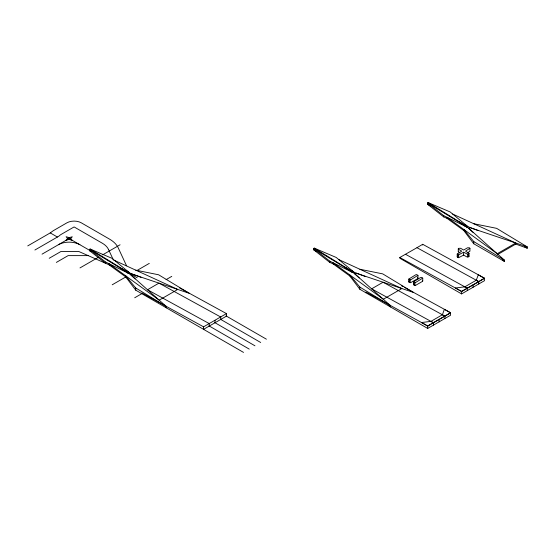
<?xml version="1.0" encoding="UTF-8"?>
<svg xmlns="http://www.w3.org/2000/svg" width="555" height="555" viewBox="0 0 555 555"><rect width="100%" height="100%" fill="white"/><g stroke="black" fill="none" stroke-linecap="round" stroke-linejoin="round"><path stroke-width="0.83" d="M442.39 314.768L444.402 309.322L450.584 312.888L427.697 326.104L421.516 322.531L430.944 321.373L442.39 314.768L444.86 316.19M476.28 280.233L478.299 274.787L484.473 278.353L461.587 291.569L455.412 287.996L464.84 286.838L476.28 280.233L478.757 281.656M469.925 248.328L465.534 251.131L469.044 253.434L469.044 256.285L468.566 256.833L466.665 256.833L463.633 255.085L458.631 257.7L457.209 256.875L457.209 254.024L461.739 251.131L458.728 249.396L458.27 248.862L458.749 248.314L460.629 248.3L463.633 250.034L467.546 247.78L469.447 247.78L469.925 248.328L469.925 251.179L467.49 252.858M457.209 254.024L458.631 254.842L463.633 252.234L467.615 254.252L469.044 253.434M457.209 256.875L457.702 256.32M459.928 252.948L458.27 251.713L458.749 251.165M408.806 279.054L415.646 274.843L416.59 274.558L417.957 275.349L417.957 278.201L417.464 278.749L411.116 282.412L410.173 282.696L408.806 281.912L408.806 279.054L410.173 279.845L411.116 279.56L417.957 275.349M408.806 281.912L409.299 281.364M413.6 281.822L420.44 277.611L421.384 277.327L422.743 278.117L422.743 280.969L422.258 281.517L415.91 285.18L414.967 285.464L413.6 284.673L413.6 281.822L414.967 282.606L415.91 282.328L422.743 278.117M179.744 287.99L226.461 313.61L203.574 326.826L141.789 292.936L141.789 293.671L134.698 297.771M416.971 247.697L422.688 244.29L484.473 278.173L484.473 280.698L461.587 293.907L399.808 258.235L399.808 257.499L416.971 247.697L478.757 281.586L484.473 278.173M404.616 287.504L450.584 312.708L427.697 325.924L365.912 292.034L365.912 292.769M27.75 245.893L50.782 232.6A25.433 14.68 0 0 1 54.126 230.214L66.961 222.805A10.115 5.841 0 0 1 81.259 222.805L109.612 239.177A33.231 19.189 0 0 1 117.306 246.191L117.514 246.517A34.348 19.827 0 0 1 118.215 247.835L126.547 265.776M34.903 250.021L58.795 236.236A15.2 8.776 0 0 1 61.307 234.321L74.106 226.933L102.46 243.305A23.296 13.452 0 0 1 108.426 249.348M42.048 254.155L69.139 238.518L89.813 250.451M49.201 258.283L60.967 251.491L78.775 251.491L111.319 265.796M56.353 262.411L68.119 255.619L88.169 255.619M141.005 277.32L129.919 273.129L112.082 258.352L90.132 249.015L89.487 249.389L89.487 250.638L105.658 263.313L105.658 262.064L89.487 249.389L127.601 272.443L130.765 274.829L166.34 306.513L166.34 307.852L165.154 306.742M79.989 267.919L98.159 257.43M102.633 254.849L120.074 244.783M112.214 284.791L125.777 276.959L125.777 275.884L135.732 287.99L166.34 306.513M130.189 274.413L131.306 273.761M137.147 270.389L149.288 263.382M166.091 279.644L171.766 276.369M365.128 276.418L354.041 272.227L336.205 257.451L314.255 248.12L313.61 248.487L313.61 249.736L329.781 262.411L334.672 264.562M313.929 249.549L313.61 249.736L316.544 251.415M478.216 230.596L467.941 226.697L450.105 211.927L428.155 202.589L427.51 202.963L427.51 204.212L443.681 216.88L447.025 218.351L463.8 230.533L473.755 243.749L504.363 261.419L504.363 260.08L468.788 228.396L465.624 226.017L427.51 202.963L443.681 215.631L467.109 227.182L464.792 226.162M427.836 204.025L427.51 204.212L430.444 205.891M497.218 254.787L515.762 244.082L515.762 243.014L497.218 253.718L447.025 217.282L447.025 218.351M388.673 305.292L390.463 306.95L390.463 305.611L359.855 287.088L349.9 274.989L349.9 276.057L359.855 289.273L427.697 328.442L450.584 315.233L450.584 312.708M399.808 257.499L461.587 291.389L478.757 281.586L478.757 284M473.741 223.721L496.642 228.348L527.25 246.871L527.25 248.21L515.283 243.909M359.841 269.244L382.735 273.879L413.35 292.395L356.15 273.192L354.888 273.927L351.717 271.541L313.61 248.487L329.781 261.162L353.209 272.706L350.115 271.346M135.718 270.146L158.619 274.78L189.227 293.297L132.034 274.094L130.765 274.829L135.108 278.86M527.25 246.871L470.057 227.668L468.788 228.396L473.131 232.427M126.769 272.588L129.086 273.608L105.658 262.064M452.651 214.036L515.762 243.014M338.751 259.56L401.862 288.538L383.318 299.249L333.125 262.813L333.125 263.882L351.294 277.07M114.628 260.462L177.739 289.439L159.195 300.144L109.002 263.708L109.002 264.784L127.15 277.951M405.525 254.301L467.31 288.191L467.31 290.605M401.605 285.846L403.11 286.678M433.42 325.14L433.42 322.726L371.635 288.843L383.075 282.231L444.86 316.121L444.86 318.535M459.602 222.569L465.624 226.017L467.941 226.697L465.284 224.685M345.696 268.1L351.717 271.541L354.041 272.227L351.384 270.209M89.487 250.638L90.958 251.477M122.329 269.425L127.601 272.443L129.919 273.129L127.261 271.111M524.267 246.482L527.25 248.21M464.84 286.838L467.31 288.26M430.944 321.373L433.42 322.795M226.017 315.878L266.414 339.195M220.425 319.25L260.69 342.497M120.255 268.03L137.168 277.791M214.702 322.559L254.967 345.807M50.255 232.906L57.408 237.034M208.978 325.861L249.244 349.109M125.777 276.959L135.732 290.175L243.527 352.411M459.214 221.931L465.923 225.843L428.155 202.589M345.307 267.454L352.023 271.367L314.255 248.12M121.191 268.356L127.9 272.269L90.132 249.015M463.8 230.533L463.8 229.458L473.755 241.564L504.363 260.08M390.463 305.611L354.888 273.927L359.231 277.958M502.58 259.761L504.363 261.419M468.566 255.737L469.044 256.285M422.306 280.435L422.743 280.969M417.513 277.673L417.957 278.201M108.447 249.348L113.463 260.156M473.755 241.564L473.755 243.749M473.033 284.888L473.033 287.303M468.566 253.982L468.566 256.833M467.615 254.252L467.615 257.111M463.633 252.234L463.633 255.085M461.587 291.389L461.587 293.907M458.631 254.842L458.631 257.7M458.27 248.862L458.27 251.713M457.674 254.572L457.674 257.43M443.681 215.631L443.681 216.88M439.137 319.423L439.137 321.838M427.697 325.924L427.697 328.442M422.688 244.29L422.688 245.026M414.967 282.606L414.967 285.464M414.044 282.356L414.044 285.208M410.173 279.845L410.173 282.696M409.25 279.588L409.25 282.44M359.855 287.088L359.855 289.273M329.781 261.162L329.781 262.411M226.461 313.61L226.461 316.135L203.574 329.344L203.574 326.826M220.737 319.437L220.737 317.023L158.952 283.133L147.512 289.738L209.297 323.627L209.297 326.042M215.021 320.325L215.021 322.739M135.732 287.99L135.732 290.175M58.393 244.72A15.193 8.769 0 0 1 79.878 244.72M67.557 238.497L66.024 240.273L69.104 239.427L72.129 240.343L70.714 238.532L72.303 236.791L69.167 237.602L66.087 236.721L67.557 238.497M68.563 239.059A1.11 0.638 0 0 0 70.242 238.525A1.11 0.638 0 0 0 68.605 237.956A1.11 0.638 0 0 0 68.563 239.059"/></g></svg>
